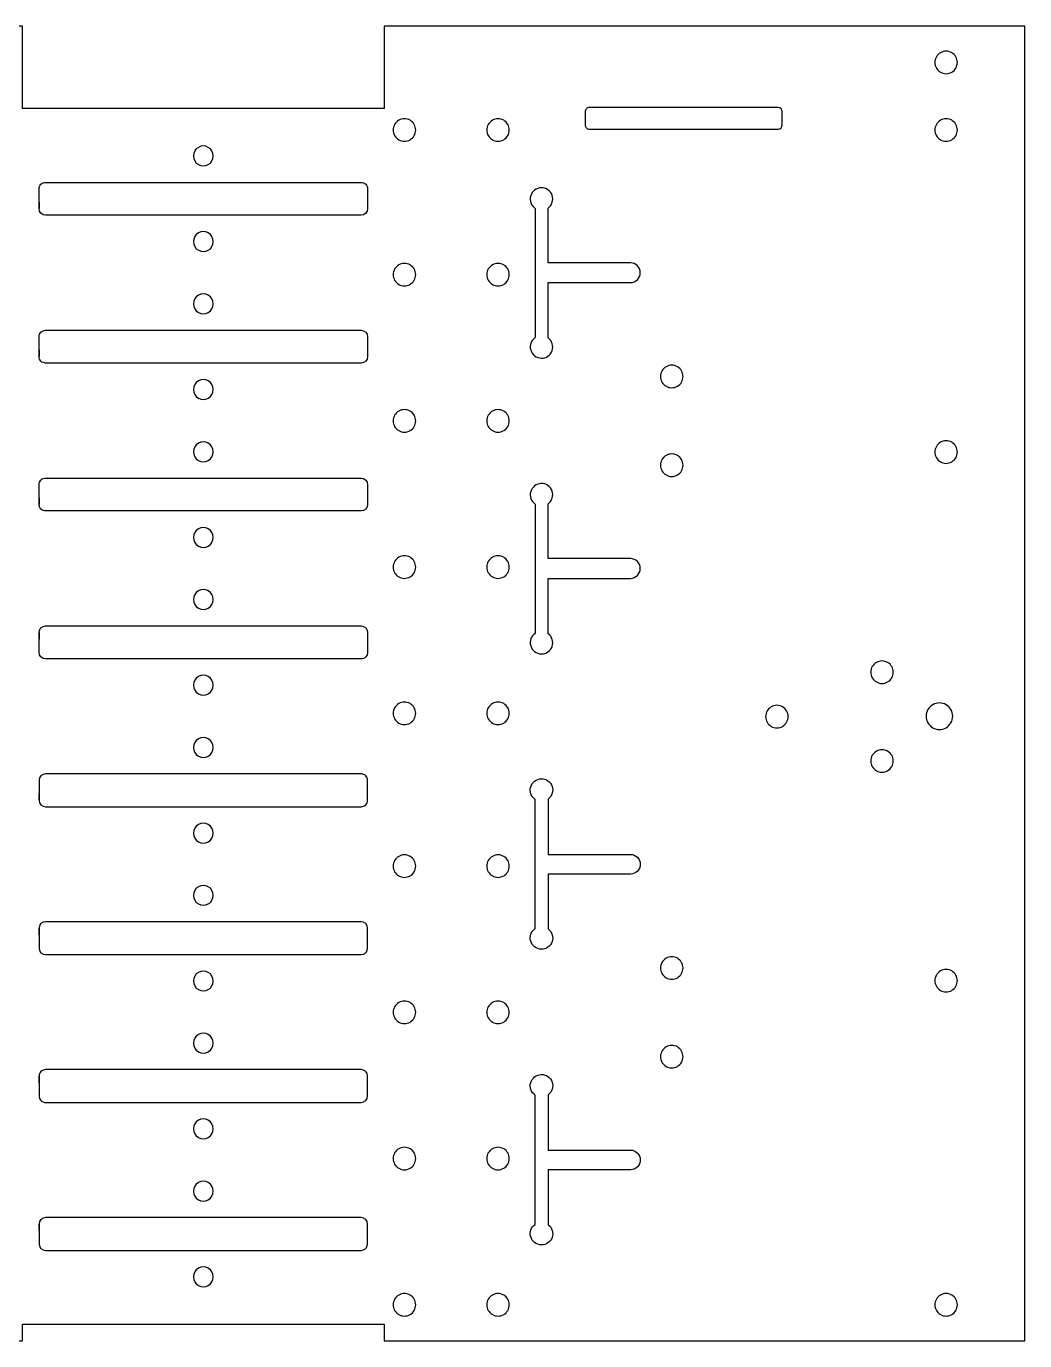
# Model space of a CAD drawing. Extents: x 0 to 250, y 0 to 200.
# Drawn here: x 98.2 to 250.1, y 0.1 to 200.1 of the extents above; entities that cross this region are included whole.
import ezdxf

# ---------------------------------------------------------------- set-up
doc = ezdxf.new("R2010")
doc.units = 0
doc.layers.get('0').update_dxf_attribs({"linetype": 'CONTINUOUS'})

msp = doc.modelspace()

# ---------------------------------------------------------------- linework, layer by layer
at = {"color": 7}
for points in [[(152.641111, 0.141103), (250.141112, 0.141103), (250.141112, 92.641119), (250.141112, 97.641117), (250.141112, 200.141118), (152.641111, 200.141118), (152.641111, 187.641116), (97.641113, 187.641116), (97.641113, 200.141118), (0.141111, 200.141118), (0.141111, 97.641117), (0.141111, 92.641119), (0.141111, 0.141103), (97.641113, 0.141103), (97.641113, 2.641124), (152.641111, 2.641124)], [(239.891117, 194.641116)], [(183.256312, 187.118653)], [(157.455612, 184.355619)], [(171.705223, 184.355619)], [(239.891101, 184.355589)], [(126.65821, 180.408215)], [(100.141113, 172.391118)], [(126.65821, 167.374017)], [(157.455612, 162.355618)], [(171.705223, 162.355618)], [(126.65821, 157.908215)], [(100.141113, 149.891118)], [(198.141099, 146.855588)], [(126.65821, 144.874017)], [(157.455612, 140.105614)], [(171.705223, 140.105614)], [(126.65821, 135.408215)], [(239.891114, 135.355619)], [(198.141099, 133.355591)], [(100.141113, 127.391118)], [(126.65821, 122.374017)], [(157.455612, 117.855617)], [(171.705223, 117.855617)], [(126.65821, 112.908215)], [(100.141113, 104.891118)], [(230.141099, 101.855588)], [(126.65821, 99.874015)], [(157.455612, 95.605616)], [(171.705223, 95.605616)], [(214.141099, 95.105588)], [(239.17971, 95.160418)], [(126.65821, 90.408218)], [(230.141099, 88.355591)], [(100.141113, 85.391117)], [(126.65821, 77.374015)], [(157.455612, 72.355618)], [(171.705223, 72.355618)], [(126.65821, 67.908218)], [(100.141113, 62.891117)], [(198.141099, 56.855588)], [(126.65821, 54.874015)], [(239.891114, 54.926617)], [(157.455612, 50.105617)], [(171.705223, 50.105617)], [(126.65821, 45.408218)], [(198.141099, 43.355591)], [(100.141113, 40.391117)], [(126.65821, 32.374015)], [(157.455612, 27.855614)], [(171.705223, 27.855614)], [(126.65821, 22.908207)], [(100.141113, 17.891125)], [(126.65821, 9.874012)], [(157.455612, 5.605595)], [(171.705223, 5.605595)], [(239.891101, 5.605569)]]:
    msp.add_lwpolyline(points, close=True, dxfattribs=at)
for points in [[(101.141114, 176.391118), (149.141113, 176.391118)], [(150.141113, 175.391117), (150.141113, 174.391119)], [(100.141113, 173.391119), (100.141113, 172.391118)], [(175.641113, 172.438137), (175.641113, 152.773097)], [(190.141113, 164.141116), (177.641114, 164.141116)], [(175.641113, 161.141117), (175.641113, 152.773097)], [(177.641114, 152.722088), (177.641114, 161.141117), (190.141113, 161.141117)], [(100.141113, 150.891119), (100.141113, 149.891118)], [(150.141111, 150.891119), (150.141111, 149.891118)], [(149.141113, 148.891117), (101.141114, 148.891117)], [(100.141113, 128.391119), (100.141113, 127.391118)], [(150.141111, 128.391119), (150.141111, 127.391118)], [(149.141113, 126.391117), (101.141114, 126.391117)], [(175.641113, 127.438134), (175.641113, 107.773097)], [(190.141113, 119.141116), (177.641111, 119.141116), (177.641111, 127.489143)], [(175.641113, 116.141117), (175.641113, 107.773097)], [(177.641111, 107.722088), (177.641111, 116.141117), (190.141113, 116.141117)], [(100.141113, 107.891117), (100.141113, 106.891117)], [(150.141111, 107.891117), (150.141111, 106.891117)], [(100.141113, 82.391118), (100.141113, 83.391119)], [(150.141111, 82.391118), (150.141111, 83.391119)], [(175.641113, 74.141116), (175.641113, 82.509135)], [(175.641113, 62.844098), (175.641113, 82.509135)], [(177.641111, 82.560144), (177.641111, 74.141119), (190.141113, 74.141119)], [(101.141111, 81.391117), (149.14111, 81.391117)], [(190.141113, 71.141117), (177.641111, 71.141117)], [(100.141113, 61.891117), (100.141113, 62.891117)], [(150.141111, 61.891117), (150.141111, 62.891117)], [(101.141114, 58.891115), (149.141113, 58.891115)], [(100.141113, 39.391117), (100.141113, 40.391117)], [(150.141111, 39.391117), (150.141111, 40.391117)], [(175.641113, 29.141119), (175.641113, 37.509135)], [(175.641113, 17.844109), (175.641113, 37.509135)], [(177.641114, 37.560144), (177.641114, 29.141119)], [(190.141113, 26.141125), (177.641114, 26.141125), (177.641114, 17.793097)], [(149.141113, 18.891118), (101.141114, 18.891118)], [(100.141113, 16.891106), (100.141113, 17.891125)], [(150.141113, 14.891121), (150.141113, 15.891113)], [(101.141114, 13.891128), (149.141113, 13.891128)]]:
    msp.add_lwpolyline(points, dxfattribs=at)
for points in [[(237.319367, 196.125916), (236.788898, 195.81965), (236.462117, 195.253648), (236.462117, 194.641116)], [(239.033867, 196.125916), (238.503398, 196.432182), (237.849835, 196.432182), (237.319367, 196.125916)], [(239.891117, 194.641116), (239.891117, 195.253648), (239.564335, 195.81965), (239.033867, 196.125916)], [(236.462117, 194.641116), (236.462117, 194.028584), (236.788898, 193.462581), (237.319367, 193.156315)], [(239.033867, 193.156315), (239.564335, 193.462581), (239.891117, 194.028584), (239.891117, 194.641116)], [(237.319367, 193.156315), (237.849835, 192.850049), (238.503398, 192.850049), (239.033867, 193.156315)], [(156.598362, 185.840419), (156.067894, 186.146685), (155.41433, 186.146685), (154.883862, 185.840419)], [(170.847973, 185.840419), (170.317505, 186.146685), (169.663941, 186.146685), (169.133473, 185.840419)], [(183.256309, 187.118653), (183.256309, 187.118653), (183.256309, 185.149481), (183.256309, 185.149481)], [(183.431956, 187.582791), (183.319495, 187.459696), (183.256314, 187.29274), (183.256312, 187.118653)], [(183.855987, 187.775034), (183.696946, 187.775039), (183.544418, 187.705887), (183.431956, 187.582791)], [(212.639588, 187.775034), (212.639588, 187.775034), (183.855987, 187.775034), (183.855987, 187.775034)], [(213.239247, 187.118653), (213.239243, 187.481164), (212.970767, 187.775035), (212.639588, 187.775034)], [(213.239247, 185.149481), (213.239247, 185.149481), (213.239247, 187.118653), (213.239247, 187.118653)], [(239.033851, 185.84039), (238.503382, 186.146656), (237.849819, 186.146656), (237.319351, 185.84039)], [(154.883862, 185.840419), (154.353394, 185.534153), (154.026612, 184.96815), (154.026612, 184.355619)], [(154.026612, 184.355619), (154.026612, 183.743087), (154.353394, 183.177084), (154.883862, 182.870818)], [(157.455612, 184.355619), (157.455612, 184.96815), (157.12883, 185.534153), (156.598362, 185.840419)], [(156.598362, 182.870818), (157.12883, 183.177084), (157.455612, 183.743087), (157.455612, 184.355619)], [(169.133473, 185.840419), (168.603005, 185.534153), (168.276223, 184.96815), (168.276223, 184.355619)], [(168.276223, 184.355619), (168.276223, 183.743087), (168.603005, 183.177084), (169.133473, 182.870818)], [(171.705223, 184.355619), (171.705223, 184.96815), (171.378441, 185.534153), (170.847973, 185.840419)], [(170.847973, 182.870818), (171.378441, 183.177084), (171.705223, 183.743087), (171.705223, 184.355619)], [(183.256309, 185.149481), (183.256311, 184.975393), (183.319492, 184.808437), (183.431953, 184.685341)], [(183.431953, 184.685341), (183.544414, 184.562245), (183.696943, 184.493092), (183.855985, 184.493097)], [(183.855985, 184.493097), (183.855985, 184.493097), (212.639588, 184.493097), (212.639588, 184.493097)], [(212.639588, 184.493097), (212.970768, 184.493097), (213.239245, 184.786969), (213.239247, 185.149481)], [(237.319351, 185.84039), (236.788882, 185.534124), (236.462101, 184.968121), (236.462101, 184.355589)], [(236.462101, 184.355589), (236.462101, 183.743058), (236.788882, 183.177055), (237.319351, 182.870789)], [(239.891101, 184.355589), (239.891101, 184.968121), (239.564319, 185.534124), (239.033851, 185.84039)], [(239.033851, 182.870789), (239.564319, 183.177055), (239.891101, 183.743058), (239.891101, 184.355589)], [(154.883862, 182.870818), (155.41433, 182.564552), (156.067894, 182.564552), (156.598362, 182.870818)], [(169.133473, 182.870818), (169.663941, 182.564552), (170.317505, 182.564552), (170.847973, 182.870818)], [(237.319351, 182.870789), (237.849819, 182.564523), (238.503382, 182.564523), (239.033851, 182.870789)], [(124.382233, 181.723007), (123.912675, 181.451751), (123.623606, 180.950493), (123.624011, 180.408215)], [(123.624011, 180.408215), (123.623606, 179.865938), (123.912675, 179.364679), (124.382233, 179.093424)], [(125.899988, 181.723007), (125.430429, 181.994263), (124.851792, 181.994263), (124.382233, 181.723007)], [(126.65821, 180.408215), (126.658615, 180.950493), (126.369546, 181.451751), (125.899988, 181.723007)], [(125.899988, 179.093424), (126.369546, 179.364679), (126.658615, 179.865938), (126.65821, 180.408215)], [(124.382233, 179.093424), (124.851792, 178.822168), (125.430429, 178.822168), (125.899988, 179.093424)], [(100.141113, 175.391117), (100.141113, 175.656334), (100.24647, 175.910688), (100.434006, 176.098225)], [(100.434006, 176.098225), (100.621543, 176.285761), (100.875897, 176.391118), (101.141114, 176.391118)], [(149.141113, 176.391118), (149.40633, 176.391118), (149.660684, 176.285761), (149.84822, 176.098225)], [(149.84822, 176.098225), (150.035757, 175.910688), (150.141114, 175.656334), (150.141113, 175.391117)], [(100.141113, 172.391118), (100.141113, 172.391118), (100.141113, 175.391117), (100.141113, 175.391117)], [(150.141113, 175.391117), (150.141113, 175.391117), (150.141113, 172.391118), (150.141113, 172.391118)], [(174.960753, 174.339287), (174.750737, 173.625068), (175.025627, 172.856936), (175.641113, 172.438137)], [(176.561907, 175.569558), (175.817692, 175.550579), (175.170769, 175.053506), (174.960753, 174.339287)], [(178.223687, 174.422498), (177.97754, 175.125083), (177.306121, 175.588537), (176.561907, 175.569558)], [(177.641114, 172.489141), (178.234453, 172.938767), (178.469834, 173.719912), (178.223687, 174.422498)], [(101.141114, 171.39112), (100.588829, 171.39112), (100.141114, 171.838834), (100.141113, 172.391118)], [(150.141113, 172.391118), (150.141112, 171.838834), (149.693397, 171.39112), (149.141113, 171.39112)], [(177.641114, 164.141116), (177.641114, 164.141116), (177.641114, 172.489141), (177.641114, 172.489141)], [(149.141113, 171.39112), (149.141113, 171.39112), (101.141114, 171.39112), (101.141114, 171.39112)], [(124.382233, 168.688809), (123.912675, 168.417553), (123.623606, 167.916295), (123.624011, 167.374017)], [(125.899988, 168.688809), (125.430429, 168.960065), (124.851792, 168.960065), (124.382233, 168.688809)], [(126.65821, 167.374017), (126.658615, 167.916295), (126.369546, 168.417553), (125.899988, 168.688809)], [(123.624011, 167.374017), (123.623606, 166.83174), (123.912675, 166.330481), (124.382233, 166.059226)], [(124.382233, 166.059226), (124.851792, 165.78797), (125.430429, 165.78797), (125.899988, 166.059226)], [(125.899988, 166.059226), (126.369546, 166.330481), (126.658615, 166.83174), (126.65821, 167.374017)], [(156.598362, 163.840418), (156.067894, 164.146684), (155.41433, 164.146684), (154.883862, 163.840418)], [(170.847973, 163.840418), (170.317505, 164.146684), (169.663941, 164.146684), (169.133473, 163.840418)], [(191.639951, 162.641116), (191.639951, 163.46909), (190.969086, 164.140475), (190.141113, 164.141116)], [(154.883862, 163.840418), (154.353394, 163.534152), (154.026612, 162.968149), (154.026612, 162.355618)], [(154.026612, 162.355618), (154.026612, 161.743086), (154.353394, 161.177083), (154.883862, 160.870817)], [(157.455612, 162.355618), (157.455612, 162.968149), (157.12883, 163.534152), (156.598362, 163.840418)], [(156.598362, 160.870817), (157.12883, 161.177083), (157.455612, 161.743086), (157.455612, 162.355618)], [(169.133473, 163.840418), (168.603005, 163.534152), (168.276223, 162.968149), (168.276223, 162.355618)], [(168.276223, 162.355618), (168.276223, 161.743086), (168.603005, 161.177083), (169.133473, 160.870817)], [(171.705223, 162.355618), (171.705223, 162.968149), (171.378441, 163.534152), (170.847973, 163.840418)], [(170.847973, 160.870817), (171.378441, 161.177083), (171.705223, 161.743086), (171.705223, 162.355618)], [(190.141113, 161.141117), (190.969086, 161.141758), (191.639951, 161.813143), (191.639951, 162.641116)], [(154.883862, 160.870817), (155.41433, 160.564551), (156.067894, 160.564551), (156.598362, 160.870817)], [(169.133473, 160.870817), (169.663941, 160.564551), (170.317505, 160.564551), (170.847973, 160.870817)], [(124.382233, 159.223007), (123.912675, 158.951751), (123.623606, 158.450493), (123.624011, 157.908215)], [(125.899988, 159.223007), (125.430429, 159.494263), (124.851792, 159.494263), (124.382233, 159.223007)], [(126.65821, 157.908215), (126.658615, 158.450493), (126.369546, 158.951751), (125.899988, 159.223007)], [(123.624011, 157.908215), (123.623606, 157.365938), (123.912675, 156.864679), (124.382233, 156.593424)], [(124.382233, 156.593424), (124.851792, 156.322168), (125.430429, 156.322168), (125.899988, 156.593424)], [(125.899988, 156.593424), (126.369546, 156.864679), (126.658615, 157.365938), (126.65821, 157.908215)], [(100.141113, 152.891117), (100.141113, 153.156334), (100.24647, 153.410688), (100.434006, 153.598225)], [(100.141113, 149.891118), (100.141113, 149.891118), (100.141113, 152.891117), (100.141113, 152.891117)], [(100.434006, 153.598225), (100.621543, 153.785761), (100.875897, 153.891118), (101.141114, 153.891118)], [(101.141114, 153.891118), (101.141114, 153.891118), (149.141113, 153.891118), (149.141113, 153.891118)], [(149.141113, 153.891118), (149.693397, 153.891117), (150.141111, 153.443401), (150.141111, 152.891117)], [(150.141111, 152.891117), (150.141111, 152.891117), (150.141111, 149.891118), (150.141111, 149.891118)], [(175.641113, 152.773097), (175.025626, 152.3543), (174.750734, 151.586168), (174.960748, 150.871949)], [(178.223681, 150.78873), (178.46983, 151.491315), (178.234452, 152.272461), (177.641114, 152.722088)], [(174.960748, 150.871949), (175.170762, 150.15773), (175.817684, 149.660654), (176.561898, 149.641674)], [(176.561898, 149.641674), (177.306113, 149.622693), (177.977533, 150.086145), (178.223681, 150.78873)], [(100.434006, 149.18401), (100.24647, 149.371547), (100.141113, 149.625901), (100.141113, 149.891118)], [(101.141114, 148.891117), (100.875897, 148.891117), (100.621543, 148.996474), (100.434006, 149.18401)], [(150.141111, 149.891118), (150.141111, 149.338834), (149.693397, 148.891118), (149.141113, 148.891117)], [(195.569349, 148.340388), (195.038881, 148.034122), (194.712099, 147.46812), (194.712099, 146.855588)], [(197.283849, 148.340388), (196.753381, 148.646654), (196.099818, 148.646654), (195.569349, 148.340388)], [(198.141099, 146.855588), (198.141099, 147.46812), (197.814318, 148.034122), (197.283849, 148.340388)], [(124.382233, 146.188809), (123.912675, 145.917553), (123.623606, 145.416295), (123.624011, 144.874017)], [(125.899988, 146.188809), (125.430429, 146.460065), (124.851792, 146.460065), (124.382233, 146.188809)], [(126.65821, 144.874017), (126.658615, 145.416295), (126.369546, 145.917553), (125.899988, 146.188809)], [(194.712099, 146.855588), (194.712099, 146.243056), (195.038881, 145.677053), (195.569349, 145.370787)], [(197.283849, 145.370787), (197.814318, 145.677053), (198.141099, 146.243056), (198.141099, 146.855588)], [(123.624011, 144.874017), (123.623606, 144.33174), (123.912675, 143.830481), (124.382233, 143.559226)], [(125.899988, 143.559226), (126.369546, 143.830481), (126.658615, 144.33174), (126.65821, 144.874017)], [(195.569349, 145.370787), (196.099818, 145.064521), (196.753381, 145.064521), (197.283849, 145.370787)], [(124.382233, 143.559226), (124.851792, 143.28797), (125.430429, 143.28797), (125.899988, 143.559226)], [(154.883862, 141.590415), (154.353394, 141.284149), (154.026612, 140.718146), (154.026612, 140.105614)], [(154.026612, 140.105614), (154.026612, 139.493083), (154.353394, 138.92708), (154.883862, 138.620814)], [(156.598362, 141.590415), (156.067894, 141.896681), (155.41433, 141.896681), (154.883862, 141.590415)], [(157.455612, 140.105614), (157.455612, 140.718146), (157.12883, 141.284149), (156.598362, 141.590415)], [(156.598362, 138.620814), (157.12883, 138.92708), (157.455612, 139.493083), (157.455612, 140.105614)], [(169.133473, 141.590415), (168.603005, 141.284149), (168.276223, 140.718146), (168.276223, 140.105614)], [(168.276223, 140.105614), (168.276223, 139.493083), (168.603005, 138.92708), (169.133473, 138.620814)], [(170.847973, 141.590415), (170.317505, 141.896681), (169.663941, 141.896681), (169.133473, 141.590415)], [(171.705223, 140.105614), (171.705223, 140.718146), (171.378441, 141.284149), (170.847973, 141.590415)], [(170.847973, 138.620814), (171.378441, 138.92708), (171.705223, 139.493083), (171.705223, 140.105614)], [(154.883862, 138.620814), (155.41433, 138.314548), (156.067894, 138.314548), (156.598362, 138.620814)], [(169.133473, 138.620814), (169.663941, 138.314548), (170.317505, 138.314548), (170.847973, 138.620814)], [(124.382233, 136.723007), (123.912675, 136.451751), (123.623606, 135.950493), (123.624011, 135.408215)], [(125.899988, 136.723007), (125.430429, 136.994263), (124.851792, 136.994263), (124.382233, 136.723007)], [(126.65821, 135.408215), (126.658615, 135.950493), (126.369546, 136.451751), (125.899988, 136.723007)], [(237.319364, 136.840419), (236.788896, 136.534153), (236.462114, 135.968151), (236.462114, 135.355619)], [(239.033864, 136.840419), (238.503396, 137.146685), (237.849832, 137.146685), (237.319364, 136.840419)], [(239.891114, 135.355619), (239.891114, 135.968151), (239.564332, 136.534153), (239.033864, 136.840419)], [(123.624011, 135.408215), (123.623606, 134.865938), (123.912675, 134.364679), (124.382233, 134.093424)], [(124.382233, 134.093424), (124.851792, 133.822168), (125.430429, 133.822168), (125.899988, 134.093424)], [(125.899988, 134.093424), (126.369546, 134.364679), (126.658615, 134.865938), (126.65821, 135.408215)], [(195.569349, 134.840391), (195.038881, 134.534126), (194.712099, 133.968123), (194.712099, 133.355591)], [(197.283849, 134.840391), (196.753381, 135.146657), (196.099818, 135.146657), (195.569349, 134.840391)], [(198.141099, 133.355591), (198.141099, 133.968123), (197.814318, 134.534126), (197.283849, 134.840391)], [(236.462114, 135.355619), (236.462114, 134.743087), (236.788896, 134.177084), (237.319364, 133.870818)], [(239.033864, 133.870818), (239.564332, 134.177084), (239.891114, 134.743087), (239.891114, 135.355619)], [(194.712099, 133.355591), (194.712099, 132.743059), (195.038881, 132.177056), (195.569349, 131.87079)], [(197.283849, 131.87079), (197.814318, 132.177056), (198.141099, 132.743059), (198.141099, 133.355591)], [(237.319364, 133.870818), (237.849832, 133.564552), (238.503396, 133.564552), (239.033864, 133.870818)], [(100.141113, 130.391117), (100.141113, 130.656334), (100.24647, 130.910688), (100.434006, 131.098225)], [(100.141113, 127.391118), (100.141113, 127.391118), (100.141113, 130.391117), (100.141113, 130.391117)], [(100.434006, 131.098225), (100.621543, 131.285761), (100.875897, 131.391118), (101.141114, 131.391118)], [(101.141114, 131.391118), (101.141114, 131.391118), (149.141113, 131.391118), (149.141113, 131.391118)], [(149.141113, 131.391118), (149.693397, 131.391117), (150.141111, 130.943401), (150.141111, 130.391117)], [(150.141111, 130.391117), (150.141111, 130.391117), (150.141111, 127.391118), (150.141111, 127.391118)], [(176.561897, 130.569559), (175.817682, 130.550578), (175.17076, 130.053502), (174.960746, 129.339283)], [(178.22368, 129.422502), (177.977532, 130.125088), (177.306112, 130.58854), (176.561897, 130.569559)], [(195.569349, 131.87079), (196.099818, 131.564524), (196.753381, 131.564524), (197.283849, 131.87079)], [(174.960746, 129.339283), (174.750733, 128.625063), (175.025625, 127.856931), (175.641113, 127.438134)], [(177.641111, 127.489143), (178.23445, 127.93877), (178.469829, 128.719917), (178.22368, 129.422502)], [(100.434006, 126.68401), (100.24647, 126.871547), (100.141113, 127.125901), (100.141113, 127.391118)], [(101.141114, 126.391117), (100.875897, 126.391117), (100.621543, 126.496474), (100.434006, 126.68401)], [(150.141111, 127.391118), (150.141111, 126.838834), (149.693397, 126.391118), (149.141113, 126.391117)], [(124.382233, 123.688809), (123.912675, 123.417553), (123.623606, 122.916295), (123.624011, 122.374017)], [(123.624011, 122.374017), (123.623606, 121.83174), (123.912675, 121.330481), (124.382233, 121.059226)], [(125.899988, 123.688809), (125.430429, 123.960065), (124.851792, 123.960065), (124.382233, 123.688809)], [(126.65821, 122.374017), (126.658615, 122.916295), (126.369546, 123.417553), (125.899988, 123.688809)], [(125.899988, 121.059226), (126.369546, 121.330481), (126.658615, 121.83174), (126.65821, 122.374017)], [(124.382233, 121.059226), (124.851792, 120.78797), (125.430429, 120.78797), (125.899988, 121.059226)], [(154.883862, 119.340417), (154.353394, 119.034151), (154.026612, 118.468148), (154.026612, 117.855617)], [(156.598362, 119.340417), (156.067894, 119.646683), (155.41433, 119.646683), (154.883862, 119.340417)], [(157.455612, 117.855617), (157.455612, 118.468148), (157.12883, 119.034151), (156.598362, 119.340417)], [(169.133473, 119.340417), (168.603005, 119.034151), (168.276223, 118.468148), (168.276223, 117.855617)], [(170.847973, 119.340417), (170.317505, 119.646683), (169.663941, 119.646683), (169.133473, 119.340417)], [(171.705223, 117.855617), (171.705223, 118.468148), (171.378441, 119.034151), (170.847973, 119.340417)], [(191.639951, 117.641116), (191.639951, 118.46909), (190.969086, 119.140475), (190.141113, 119.141116)], [(154.026612, 117.855617), (154.026612, 117.243085), (154.353394, 116.677082), (154.883862, 116.370816)], [(154.883862, 116.370816), (155.41433, 116.06455), (156.067894, 116.06455), (156.598362, 116.370816)], [(156.598362, 116.370816), (157.12883, 116.677082), (157.455612, 117.243085), (157.455612, 117.855617)], [(168.276223, 117.855617), (168.276223, 117.243085), (168.603005, 116.677082), (169.133473, 116.370816)], [(169.133473, 116.370816), (169.663941, 116.06455), (170.317505, 116.06455), (170.847973, 116.370816)], [(170.847973, 116.370816), (171.378441, 116.677082), (171.705223, 117.243085), (171.705223, 117.855617)], [(190.141113, 116.141117), (190.969086, 116.141758), (191.639951, 116.813143), (191.639951, 117.641116)], [(124.382233, 114.223007), (123.912675, 113.951751), (123.623606, 113.450493), (123.624011, 112.908215)], [(125.899988, 114.223007), (125.430429, 114.494263), (124.851792, 114.494263), (124.382233, 114.223007)], [(126.65821, 112.908215), (126.658615, 113.450493), (126.369546, 113.951751), (125.899988, 114.223007)], [(123.624011, 112.908215), (123.623606, 112.365938), (123.912675, 111.864679), (124.382233, 111.593424)], [(125.899988, 111.593424), (126.369546, 111.864679), (126.658615, 112.365938), (126.65821, 112.908215)], [(124.382233, 111.593424), (124.851792, 111.322168), (125.430429, 111.322168), (125.899988, 111.593424)], [(100.141113, 107.891117), (100.141114, 108.4434), (100.588828, 108.891114), (101.141111, 108.891115)], [(101.141111, 108.891115), (101.141111, 108.891115), (149.14111, 108.891115), (149.14111, 108.891115)], [(149.14111, 108.891115), (149.693394, 108.891116), (150.14111, 108.443401), (150.141111, 107.891117)], [(100.141113, 104.891118), (100.141113, 104.891118), (100.141113, 107.891117), (100.141113, 107.891117)], [(150.141111, 107.891117), (150.141111, 107.891117), (150.141111, 104.891118), (150.141111, 104.891118)], [(175.641113, 107.773097), (175.025625, 107.354301), (174.750733, 106.586169), (174.960746, 105.871949)], [(178.22368, 105.788729), (178.469829, 106.491315), (178.23445, 107.272461), (177.641111, 107.722088)], [(101.141111, 103.891117), (100.588827, 103.891118), (100.141113, 104.338834), (100.141113, 104.891118)], [(149.848218, 104.184011), (149.660681, 103.996474), (149.406327, 103.891117), (149.14111, 103.891117)], [(150.141111, 104.891118), (150.141111, 104.625901), (150.035754, 104.371547), (149.848218, 104.184011)], [(174.960746, 105.871949), (175.17076, 105.157729), (175.817682, 104.660654), (176.561897, 104.641673)], [(176.561897, 104.641673), (177.306112, 104.622692), (177.977532, 105.086144), (178.22368, 105.788729)], [(149.14111, 103.891117), (149.14111, 103.891117), (101.141111, 103.891117), (101.141111, 103.891117)], [(227.569349, 103.340388), (227.038881, 103.034122), (226.712099, 102.46812), (226.712099, 101.855588)], [(229.283849, 103.340388), (228.753381, 103.646654), (228.099817, 103.646654), (227.569349, 103.340388)], [(230.141099, 101.855588), (230.141099, 102.46812), (229.814317, 103.034122), (229.283849, 103.340388)], [(124.382233, 101.188806), (123.912675, 100.917551), (123.623606, 100.416292), (123.624011, 99.874015)], [(125.899988, 101.188806), (125.430429, 101.460062), (124.851792, 101.460062), (124.382233, 101.188806)], [(126.65821, 99.874015), (126.658615, 100.416292), (126.369546, 100.917551), (125.899988, 101.188806)], [(226.712099, 101.855588), (226.712099, 101.243056), (227.038881, 100.677053), (227.569349, 100.370787)], [(227.569349, 100.370787), (228.099817, 100.064521), (228.753381, 100.064521), (229.283849, 100.370787)], [(229.283849, 100.370787), (229.814317, 100.677053), (230.141099, 101.243056), (230.141099, 101.855588)], [(123.624011, 99.874015), (123.623606, 99.331737), (123.912675, 98.830479), (124.382233, 98.559223)], [(124.382233, 98.559223), (124.851792, 98.287967), (125.430429, 98.287967), (125.899988, 98.559223)], [(125.899988, 98.559223), (126.369546, 98.830479), (126.658615, 99.331737), (126.65821, 99.874015)], [(154.883862, 97.090417), (154.353394, 96.784151), (154.026612, 96.218148), (154.026612, 95.605616)], [(156.598362, 97.090417), (156.067894, 97.396683), (155.41433, 97.396683), (154.883862, 97.090417)], [(157.455612, 95.605616), (157.455612, 96.218148), (157.12883, 96.784151), (156.598362, 97.090417)], [(169.133473, 97.090417), (168.603005, 96.784151), (168.276223, 96.218148), (168.276223, 95.605616)], [(170.847973, 97.090417), (170.317505, 97.396683), (169.663941, 97.396683), (169.133473, 97.090417)], [(171.705223, 95.605616), (171.705223, 96.218148), (171.378441, 96.784151), (170.847973, 97.090417)], [(211.569349, 96.590389), (211.038881, 96.284123), (210.712099, 95.71812), (210.712099, 95.105588)], [(213.283849, 96.590389), (212.753381, 96.896655), (212.099817, 96.896655), (211.569349, 96.590389)], [(214.141099, 95.105588), (214.141099, 95.71812), (213.814317, 96.284123), (213.283849, 96.590389)], [(236.15076, 96.909183), (235.525987, 96.54847), (235.14111, 95.881844), (235.14111, 95.160418)], [(238.17006, 96.909183), (237.545287, 97.269896), (236.775534, 97.269896), (236.15076, 96.909183)], [(239.17971, 95.160418), (239.17971, 95.881844), (238.794834, 96.54847), (238.17006, 96.909183)], [(154.026612, 95.605616), (154.026612, 94.993084), (154.353394, 94.427082), (154.883862, 94.120816)], [(154.883862, 94.120816), (155.41433, 93.81455), (156.067894, 93.81455), (156.598362, 94.120816)], [(156.598362, 94.120816), (157.12883, 94.427082), (157.455612, 94.993084), (157.455612, 95.605616)], [(168.276223, 95.605616), (168.276223, 94.993084), (168.603005, 94.427082), (169.133473, 94.120816)], [(169.133473, 94.120816), (169.663941, 93.81455), (170.317505, 93.81455), (170.847973, 94.120816)], [(170.847973, 94.120816), (171.378441, 94.427082), (171.705223, 94.993084), (171.705223, 95.605616)], [(210.712099, 95.105588), (210.712099, 94.493056), (211.038881, 93.927053), (211.569349, 93.620787)], [(213.283849, 93.620787), (213.814317, 93.927053), (214.141099, 94.493056), (214.141099, 95.105588)], [(235.14111, 95.160418), (235.14111, 94.438991), (235.525987, 93.772366), (236.15076, 93.411653)], [(238.17006, 93.411653), (238.794834, 93.772366), (239.17971, 94.438991), (239.17971, 95.160418)], [(211.569349, 93.620787), (212.099817, 93.314522), (212.753381, 93.314522), (213.283849, 93.620787)], [(236.15076, 93.411653), (236.775534, 93.050939), (237.545287, 93.050939), (238.17006, 93.411653)], [(124.382233, 91.72301), (123.912675, 91.451754), (123.623606, 90.950495), (123.624011, 90.408218)], [(123.624011, 90.408218), (123.623606, 89.86594), (123.912675, 89.364682), (124.382233, 89.093426)], [(125.899988, 91.72301), (125.430429, 91.994265), (124.851792, 91.994265), (124.382233, 91.72301)], [(126.65821, 90.408218), (126.658615, 90.950495), (126.369546, 91.451754), (125.899988, 91.72301)], [(125.899988, 89.093426), (126.369546, 89.364682), (126.658615, 89.86594), (126.65821, 90.408218)], [(229.283849, 89.840392), (228.753381, 90.146657), (228.099817, 90.146657), (227.569349, 89.840392)], [(124.382233, 89.093426), (124.851792, 88.82217), (125.430429, 88.82217), (125.899988, 89.093426)], [(227.569349, 89.840392), (227.038881, 89.534126), (226.712099, 88.968123), (226.712099, 88.355591)], [(226.712099, 88.355591), (226.712099, 87.743059), (227.038881, 87.177056), (227.569349, 86.87079)], [(230.141099, 88.355591), (230.141099, 88.968123), (229.814317, 89.534126), (229.283849, 89.840392)], [(229.283849, 86.87079), (229.814317, 87.177056), (230.141099, 87.743059), (230.141099, 88.355591)], [(101.141111, 86.391118), (100.588827, 86.391117), (100.141113, 85.943401), (100.141113, 85.391117)], [(149.14111, 86.391118), (149.14111, 86.391118), (101.141111, 86.391118), (101.141111, 86.391118)], [(149.848218, 86.098225), (149.660681, 86.285761), (149.406327, 86.391118), (149.14111, 86.391118)], [(150.141111, 85.391117), (150.141111, 85.656334), (150.035754, 85.910688), (149.848218, 86.098225)], [(227.569349, 86.87079), (228.099817, 86.564524), (228.753381, 86.564524), (229.283849, 86.87079)], [(100.141113, 85.391117), (100.141113, 85.391117), (100.141113, 82.391118), (100.141113, 82.391118)], [(150.141111, 82.391118), (150.141111, 82.391118), (150.141111, 85.391117), (150.141111, 85.391117)], [(175.641113, 82.509135), (175.025625, 82.927932), (174.750733, 83.696064), (174.960746, 84.410284)], [(174.960746, 84.410284), (175.17076, 85.124503), (175.817682, 85.621579), (176.561897, 85.64056)], [(176.561897, 85.64056), (177.306112, 85.659541), (177.977532, 85.196089), (178.22368, 84.493503)], [(178.22368, 84.493503), (178.469829, 83.790918), (178.23445, 83.009771), (177.641111, 82.560144)], [(100.141113, 82.391118), (100.141113, 81.838834), (100.588827, 81.391118), (101.141111, 81.391117)], [(149.848218, 81.684011), (150.035754, 81.871547), (150.141111, 82.125901), (150.141111, 82.391118)], [(149.14111, 81.391117), (149.406327, 81.391117), (149.660681, 81.496474), (149.848218, 81.684011)], [(124.382233, 78.688806), (123.912675, 78.417551), (123.623606, 77.916292), (123.624011, 77.374015)], [(125.899988, 78.688806), (125.430429, 78.960062), (124.851792, 78.960062), (124.382233, 78.688806)], [(126.65821, 77.374015), (126.658615, 77.916292), (126.369546, 78.417551), (125.899988, 78.688806)], [(123.624011, 77.374015), (123.623606, 76.831737), (123.912675, 76.330479), (124.382233, 76.059223)], [(124.382233, 76.059223), (124.851792, 75.787967), (125.430429, 75.787967), (125.899988, 76.059223)], [(125.899988, 76.059223), (126.369546, 76.330479), (126.658615, 76.831737), (126.65821, 77.374015)], [(156.598362, 73.840418), (156.067894, 74.146684), (155.41433, 74.146684), (154.883862, 73.840418)], [(170.847973, 73.840418), (170.317505, 74.146684), (169.663941, 74.146684), (169.133473, 73.840418)], [(190.141113, 74.141119), (190.969193, 74.140627), (191.640223, 73.469198), (191.640223, 72.641118)], [(154.883862, 73.840418), (154.353394, 73.534152), (154.026612, 72.96815), (154.026612, 72.355618)], [(154.026612, 72.355618), (154.026612, 71.743086), (154.353394, 71.177083), (154.883862, 70.870817)], [(157.455612, 72.355618), (157.455612, 72.96815), (157.12883, 73.534152), (156.598362, 73.840418)], [(156.598362, 70.870817), (157.12883, 71.177083), (157.455612, 71.743086), (157.455612, 72.355618)], [(169.133473, 73.840418), (168.603005, 73.534152), (168.276223, 72.96815), (168.276223, 72.355618)], [(168.276223, 72.355618), (168.276223, 71.743086), (168.603005, 71.177083), (169.133473, 70.870817)], [(171.705223, 72.355618), (171.705223, 72.96815), (171.378441, 73.534152), (170.847973, 73.840418)], [(170.847973, 70.870817), (171.378441, 71.177083), (171.705223, 71.743086), (171.705223, 72.355618)], [(191.640223, 72.641118), (191.640223, 71.813038), (190.969193, 71.141608), (190.141113, 71.141117)], [(154.883862, 70.870817), (155.41433, 70.564551), (156.067894, 70.564551), (156.598362, 70.870817)], [(169.133473, 70.870817), (169.663941, 70.564551), (170.317505, 70.564551), (170.847973, 70.870817)], [(177.641111, 71.141117), (177.641111, 71.141117), (177.641111, 62.793089), (177.641111, 62.793089)], [(124.382233, 69.22301), (123.912675, 68.951754), (123.623606, 68.450495), (123.624011, 67.908218)], [(125.899988, 69.22301), (125.430429, 69.494265), (124.851792, 69.494265), (124.382233, 69.22301)], [(126.65821, 67.908218), (126.658615, 68.450495), (126.369546, 68.951754), (125.899988, 69.22301)], [(123.624011, 67.908218), (123.623606, 67.36594), (123.912675, 66.864682), (124.382233, 66.593426)], [(124.382233, 66.593426), (124.851792, 66.322171), (125.430429, 66.322171), (125.899988, 66.593426)], [(125.899988, 66.593426), (126.369546, 66.864682), (126.658615, 67.36594), (126.65821, 67.908218)], [(101.141114, 63.891115), (100.588829, 63.891116), (100.141114, 63.443402), (100.141113, 62.891117)], [(100.141113, 62.891117), (100.141113, 62.891117), (100.141113, 59.891113), (100.141113, 59.891113)], [(149.141113, 63.891115), (149.141113, 63.891115), (101.141114, 63.891115), (101.141114, 63.891115)], [(150.141111, 62.891117), (150.14111, 63.4434), (149.693396, 63.891114), (149.141113, 63.891115)], [(150.141111, 59.891113), (150.141111, 59.891113), (150.141111, 62.891117), (150.141111, 62.891117)], [(174.960746, 60.94295), (174.750733, 61.65717), (175.025625, 62.425302), (175.641113, 62.844098)], [(177.641111, 62.793089), (178.23445, 62.343462), (178.469829, 61.562316), (178.22368, 60.85973)], [(176.561897, 59.712674), (175.817682, 59.731655), (175.17076, 60.22873), (174.960746, 60.94295)], [(178.22368, 60.85973), (177.977532, 60.157145), (177.306112, 59.693693), (176.561897, 59.712674)], [(100.141113, 59.891113), (100.141114, 59.338828), (100.588829, 58.891114), (101.141114, 58.891115)], [(149.141113, 58.891115), (149.693396, 58.891116), (150.14111, 59.33883), (150.141111, 59.891113)], [(195.569349, 58.340388), (195.038881, 58.034122), (194.712099, 57.46812), (194.712099, 56.855588)], [(197.283849, 58.340388), (196.753381, 58.646654), (196.099818, 58.646654), (195.569349, 58.340388)], [(198.141099, 56.855588), (198.141099, 57.46812), (197.814318, 58.034122), (197.283849, 58.340388)], [(124.382233, 56.188806), (123.912675, 55.917551), (123.623606, 55.416292), (123.624011, 54.874015)], [(125.899988, 56.188806), (125.430429, 56.460062), (124.851792, 56.460062), (124.382233, 56.188806)], [(126.65821, 54.874015), (126.658615, 55.416292), (126.369546, 55.917551), (125.899988, 56.188806)], [(194.712099, 56.855588), (194.712099, 56.243056), (195.038881, 55.677053), (195.569349, 55.370787)], [(197.283849, 55.370787), (197.814318, 55.677053), (198.141099, 56.243056), (198.141099, 56.855588)], [(237.319364, 56.411417), (236.788896, 56.105151), (236.462114, 55.539148), (236.462114, 54.926617)], [(239.033864, 56.411417), (238.503396, 56.717683), (237.849832, 56.717683), (237.319364, 56.411417)], [(239.891114, 54.926617), (239.891114, 55.539148), (239.564332, 56.105151), (239.033864, 56.411417)], [(123.624011, 54.874015), (123.623606, 54.331737), (123.912675, 53.830479), (124.382233, 53.559223)], [(125.899988, 53.559223), (126.369546, 53.830479), (126.658615, 54.331737), (126.65821, 54.874015)], [(195.569349, 55.370787), (196.099818, 55.064521), (196.753381, 55.064521), (197.283849, 55.370787)], [(236.462114, 54.926617), (236.462114, 54.314085), (236.788896, 53.748082), (237.319364, 53.441816)], [(239.033864, 53.441816), (239.564332, 53.748082), (239.891114, 54.314085), (239.891114, 54.926617)], [(124.382233, 53.559223), (124.851792, 53.287967), (125.430429, 53.287967), (125.899988, 53.559223)], [(237.319364, 53.441816), (237.849832, 53.13555), (238.503396, 53.13555), (239.033864, 53.441816)], [(154.883862, 51.590418), (154.353394, 51.284152), (154.026612, 50.718149), (154.026612, 50.105617)], [(154.026612, 50.105617), (154.026612, 49.493085), (154.353394, 48.927083), (154.883862, 48.620817)], [(156.598362, 51.590418), (156.067894, 51.896684), (155.41433, 51.896684), (154.883862, 51.590418)], [(157.455612, 50.105617), (157.455612, 50.718149), (157.12883, 51.284152), (156.598362, 51.590418)], [(156.598362, 48.620817), (157.12883, 48.927083), (157.455612, 49.493085), (157.455612, 50.105617)], [(169.133473, 51.590418), (168.603005, 51.284152), (168.276223, 50.718149), (168.276223, 50.105617)], [(168.276223, 50.105617), (168.276223, 49.493085), (168.603005, 48.927083), (169.133473, 48.620817)], [(170.847973, 51.590418), (170.317505, 51.896684), (169.663941, 51.896684), (169.133473, 51.590418)], [(171.705223, 50.105617), (171.705223, 50.718149), (171.378441, 51.284152), (170.847973, 51.590418)], [(170.847973, 48.620817), (171.378441, 48.927083), (171.705223, 49.493085), (171.705223, 50.105617)], [(154.883862, 48.620817), (155.41433, 48.314551), (156.067894, 48.314551), (156.598362, 48.620817)], [(169.133473, 48.620817), (169.663941, 48.314551), (170.317505, 48.314551), (170.847973, 48.620817)], [(124.382233, 46.72301), (123.912675, 46.451754), (123.623606, 45.950495), (123.624011, 45.408218)], [(125.899988, 46.72301), (125.430429, 46.994265), (124.851792, 46.994265), (124.382233, 46.72301)], [(126.65821, 45.408218), (126.658615, 45.950495), (126.369546, 46.451754), (125.899988, 46.72301)], [(123.624011, 45.408218), (123.623606, 44.86594), (123.912675, 44.364682), (124.382233, 44.093426)], [(124.382233, 44.093426), (124.851792, 43.822171), (125.430429, 43.822171), (125.899988, 44.093426)], [(125.899988, 44.093426), (126.369546, 44.364682), (126.658615, 44.86594), (126.65821, 45.408218)], [(195.569349, 44.840392), (195.038881, 44.534126), (194.712099, 43.968123), (194.712099, 43.355591)], [(197.283849, 44.840392), (196.753381, 45.146657), (196.099818, 45.146657), (195.569349, 44.840392)], [(198.141099, 43.355591), (198.141099, 43.968123), (197.814318, 44.534126), (197.283849, 44.840392)], [(194.712099, 43.355591), (194.712099, 42.743059), (195.038881, 42.177056), (195.569349, 41.87079)], [(197.283849, 41.87079), (197.814318, 42.177056), (198.141099, 42.743059), (198.141099, 43.355591)], [(100.434006, 41.098225), (100.24647, 40.910688), (100.141113, 40.656334), (100.141113, 40.391117)], [(100.141113, 40.391117), (100.141113, 40.391117), (100.141113, 37.391115), (100.141113, 37.391115)], [(101.141114, 41.391118), (100.875897, 41.391118), (100.621543, 41.285761), (100.434006, 41.098225)], [(149.141113, 41.391118), (149.141113, 41.391118), (101.141114, 41.391118), (101.141114, 41.391118)], [(150.141111, 40.391117), (150.141111, 40.943402), (149.693397, 41.391117), (149.141113, 41.391118)], [(150.141111, 37.391115), (150.141111, 37.391115), (150.141111, 40.391117), (150.141111, 40.391117)], [(174.960748, 39.410283), (175.170762, 40.124503), (175.817684, 40.621578), (176.561898, 40.640559)], [(176.561898, 40.640559), (177.306113, 40.65954), (177.977533, 40.196088), (178.223681, 39.493503)], [(195.569349, 41.87079), (196.099818, 41.564525), (196.753381, 41.564525), (197.283849, 41.87079)], [(175.641113, 37.509135), (175.025626, 37.927932), (174.750734, 38.696064), (174.960748, 39.410283)], [(178.223681, 39.493503), (178.46983, 38.790918), (178.234452, 38.009772), (177.641114, 37.560144)], [(100.141113, 37.391115), (100.141113, 37.125899), (100.24647, 36.871544), (100.434006, 36.684008)], [(100.434006, 36.684008), (100.621543, 36.496471), (100.875897, 36.391115), (101.141114, 36.391115)], [(101.141114, 36.391115), (101.141114, 36.391115), (149.141113, 36.391115), (149.141113, 36.391115)], [(149.141113, 36.391115), (149.693397, 36.391116), (150.141111, 36.838831), (150.141111, 37.391115)], [(124.382233, 33.688806), (123.912675, 33.417551), (123.623606, 32.916292), (123.624011, 32.374015)], [(123.624011, 32.374015), (123.623606, 31.831737), (123.912675, 31.330479), (124.382233, 31.059223)], [(125.899988, 33.688806), (125.430429, 33.960062), (124.851792, 33.960062), (124.382233, 33.688806)], [(126.65821, 32.374015), (126.658615, 32.916292), (126.369546, 33.417551), (125.899988, 33.688806)], [(125.899988, 31.059223), (126.369546, 31.330479), (126.658615, 31.831737), (126.65821, 32.374015)], [(124.382233, 31.059223), (124.851792, 30.787967), (125.430429, 30.787967), (125.899988, 31.059223)], [(154.883862, 29.340415), (154.353394, 29.034149), (154.026612, 28.468146), (154.026612, 27.855614)], [(156.598362, 29.340415), (156.067894, 29.646681), (155.41433, 29.646681), (154.883862, 29.340415)], [(157.455612, 27.855614), (157.455612, 28.468146), (157.12883, 29.034149), (156.598362, 29.340415)], [(169.133473, 29.340415), (168.603005, 29.034149), (168.276223, 28.468146), (168.276223, 27.855614)], [(170.847973, 29.340415), (170.317505, 29.646681), (169.663941, 29.646681), (169.133473, 29.340415)], [(171.705223, 27.855614), (171.705223, 28.468146), (171.378441, 29.034149), (170.847973, 29.340415)], [(177.641114, 29.141119), (177.641114, 29.141119), (190.141113, 29.141119), (190.141113, 29.141119)], [(190.141113, 29.141119), (190.968348, 29.139438), (191.638065, 28.468359), (191.638065, 27.641122)], [(154.026612, 27.855614), (154.026612, 27.243082), (154.353394, 26.677079), (154.883862, 26.370814)], [(154.883862, 26.370814), (155.41433, 26.064548), (156.067894, 26.064548), (156.598362, 26.370814)], [(156.598362, 26.370814), (157.12883, 26.677079), (157.455612, 27.243082), (157.455612, 27.855614)], [(168.276223, 27.855614), (168.276223, 27.243082), (168.603005, 26.677079), (169.133473, 26.370814)], [(169.133473, 26.370814), (169.663941, 26.064548), (170.317505, 26.064548), (170.847973, 26.370814)], [(170.847973, 26.370814), (171.378441, 26.677079), (171.705223, 27.243082), (171.705223, 27.855614)], [(191.638065, 27.641122), (191.638065, 26.813884), (190.968348, 26.142805), (190.141113, 26.141125)], [(124.382233, 24.222999), (123.912675, 23.951743), (123.623606, 23.450485), (123.624011, 22.908207)], [(125.899988, 24.222999), (125.430429, 24.494255), (124.851792, 24.494255), (124.382233, 24.222999)], [(126.65821, 22.908207), (126.658615, 23.450485), (126.369546, 23.951743), (125.899988, 24.222999)], [(123.624011, 22.908207), (123.623606, 22.36593), (123.912675, 21.864671), (124.382233, 21.593416)], [(125.899988, 21.593416), (126.369546, 21.864671), (126.658615, 22.36593), (126.65821, 22.908207)], [(124.382233, 21.593416), (124.851792, 21.32216), (125.430429, 21.32216), (125.899988, 21.593416)], [(101.141114, 18.891118), (100.588831, 18.891118), (100.141117, 18.443407), (100.141113, 17.891125)], [(150.141113, 17.891125), (150.141109, 18.443407), (149.693395, 18.891118), (149.141113, 18.891118)], [(100.141113, 17.891125), (100.141113, 17.891125), (100.141113, 14.891121), (100.141113, 14.891121)], [(150.141113, 14.891121), (150.141113, 14.891121), (150.141113, 17.891125), (150.141113, 17.891125)], [(174.960746, 15.942962), (174.750733, 16.657181), (175.025625, 17.425313), (175.641113, 17.844109)], [(177.641114, 17.793097), (178.234452, 17.343469), (178.469829, 16.562323), (178.223679, 15.859738)], [(100.141113, 14.891121), (100.141117, 14.338839), (100.588831, 13.891128), (101.141114, 13.891128)], [(149.141113, 13.891128), (149.693395, 13.891128), (150.141109, 14.338839), (150.141113, 14.891121)], [(176.561894, 14.712684), (175.81768, 14.731666), (175.170759, 15.228742), (174.960746, 15.942962)], [(178.223679, 15.859738), (177.977529, 15.157153), (177.306109, 14.693702), (176.561894, 14.712684)], [(124.382233, 11.188804), (123.912675, 10.917548), (123.623606, 10.41629), (123.624011, 9.874012)], [(125.899988, 11.188804), (125.430429, 11.46006), (124.851792, 11.46006), (124.382233, 11.188804)], [(126.65821, 9.874012), (126.658615, 10.41629), (126.369546, 10.917548), (125.899988, 11.188804)], [(123.624011, 9.874012), (123.623606, 9.331735), (123.912675, 8.830476), (124.382233, 8.559221)], [(124.382233, 8.559221), (124.851792, 8.287965), (125.430429, 8.287965), (125.899988, 8.559221)], [(125.899988, 8.559221), (126.369546, 8.830476), (126.658615, 9.331735), (126.65821, 9.874012)], [(154.883862, 7.090396), (154.353394, 6.78413), (154.026612, 6.218127), (154.026612, 5.605595)], [(156.598362, 7.090396), (156.067894, 7.396662), (155.41433, 7.396662), (154.883862, 7.090396)], [(157.455612, 5.605595), (157.455612, 6.218127), (157.12883, 6.78413), (156.598362, 7.090396)], [(169.133473, 7.090396), (168.603005, 6.78413), (168.276223, 6.218127), (168.276223, 5.605595)], [(170.847973, 7.090396), (170.317505, 7.396662), (169.663941, 7.396662), (169.133473, 7.090396)], [(171.705223, 5.605595), (171.705223, 6.218127), (171.378441, 6.78413), (170.847973, 7.090396)], [(237.319351, 7.090369), (236.788882, 6.784103), (236.462101, 6.2181), (236.462101, 5.605569)], [(239.033851, 7.090369), (238.503382, 7.396635), (237.849819, 7.396635), (237.319351, 7.090369)], [(239.891101, 5.605569), (239.891101, 6.2181), (239.564319, 6.784103), (239.033851, 7.090369)], [(154.026612, 5.605595), (154.026612, 4.993063), (154.353394, 4.42706), (154.883862, 4.120795)], [(154.883862, 4.120795), (155.41433, 3.814529), (156.067894, 3.814529), (156.598362, 4.120795)], [(156.598362, 4.120795), (157.12883, 4.42706), (157.455612, 4.993063), (157.455612, 5.605595)], [(168.276223, 5.605595), (168.276223, 4.993063), (168.603005, 4.42706), (169.133473, 4.120795)], [(169.133473, 4.120795), (169.663941, 3.814529), (170.317505, 3.814529), (170.847973, 4.120795)], [(170.847973, 4.120795), (171.378441, 4.42706), (171.705223, 4.993063), (171.705223, 5.605595)], [(236.462101, 5.605569), (236.462101, 4.993037), (236.788882, 4.427034), (237.319351, 4.120768)], [(237.319351, 4.120768), (237.849819, 3.814502), (238.503382, 3.814502), (239.033851, 4.120768)], [(239.033851, 4.120768), (239.564319, 4.427034), (239.891101, 4.993037), (239.891101, 5.605569)]]:
    msp.add_open_spline(points, degree=3, dxfattribs=at)

doc.saveas('drawing.dxf')
